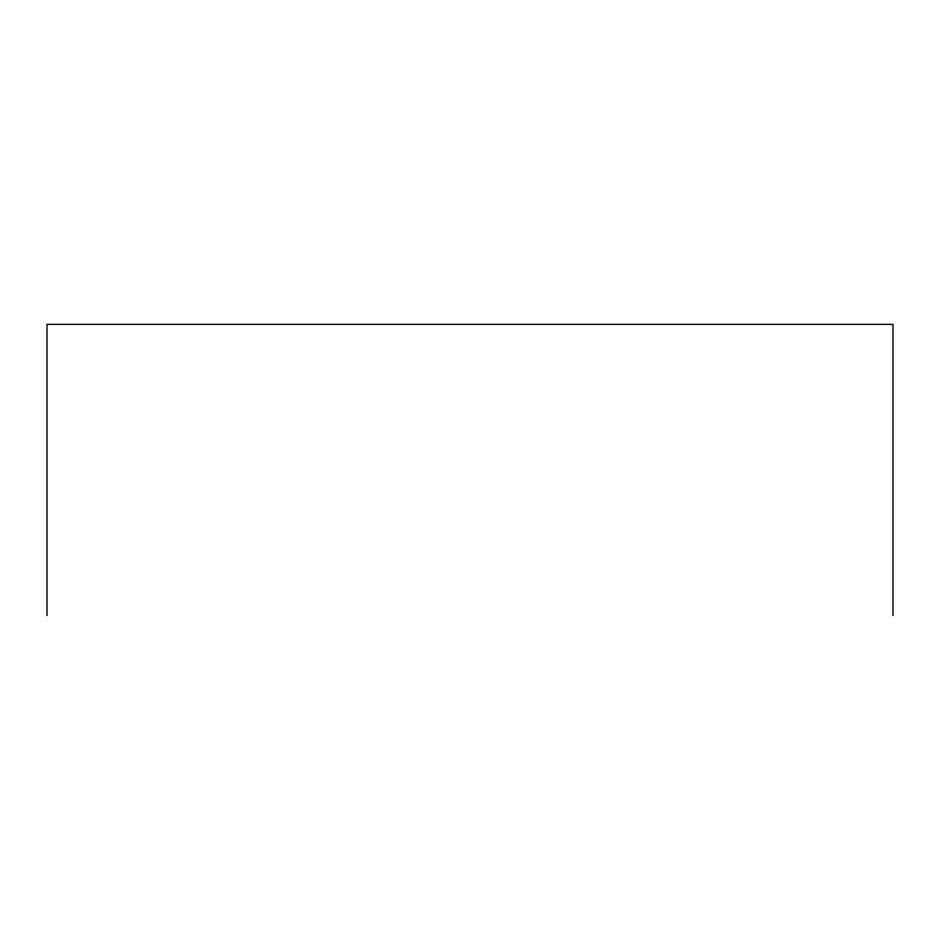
<?xml version="1.0" encoding="UTF-8"?>
<svg xmlns="http://www.w3.org/2000/svg" width="940" height="940" viewBox="0 0 940 940"><rect width="100%" height="100%" fill="white"/><g stroke="black" fill="none" stroke-linecap="round" stroke-linejoin="round"><path stroke-width="1.41" d="M893 615.618L893 324.382L47 324.382L47 615.618"/></g></svg>
